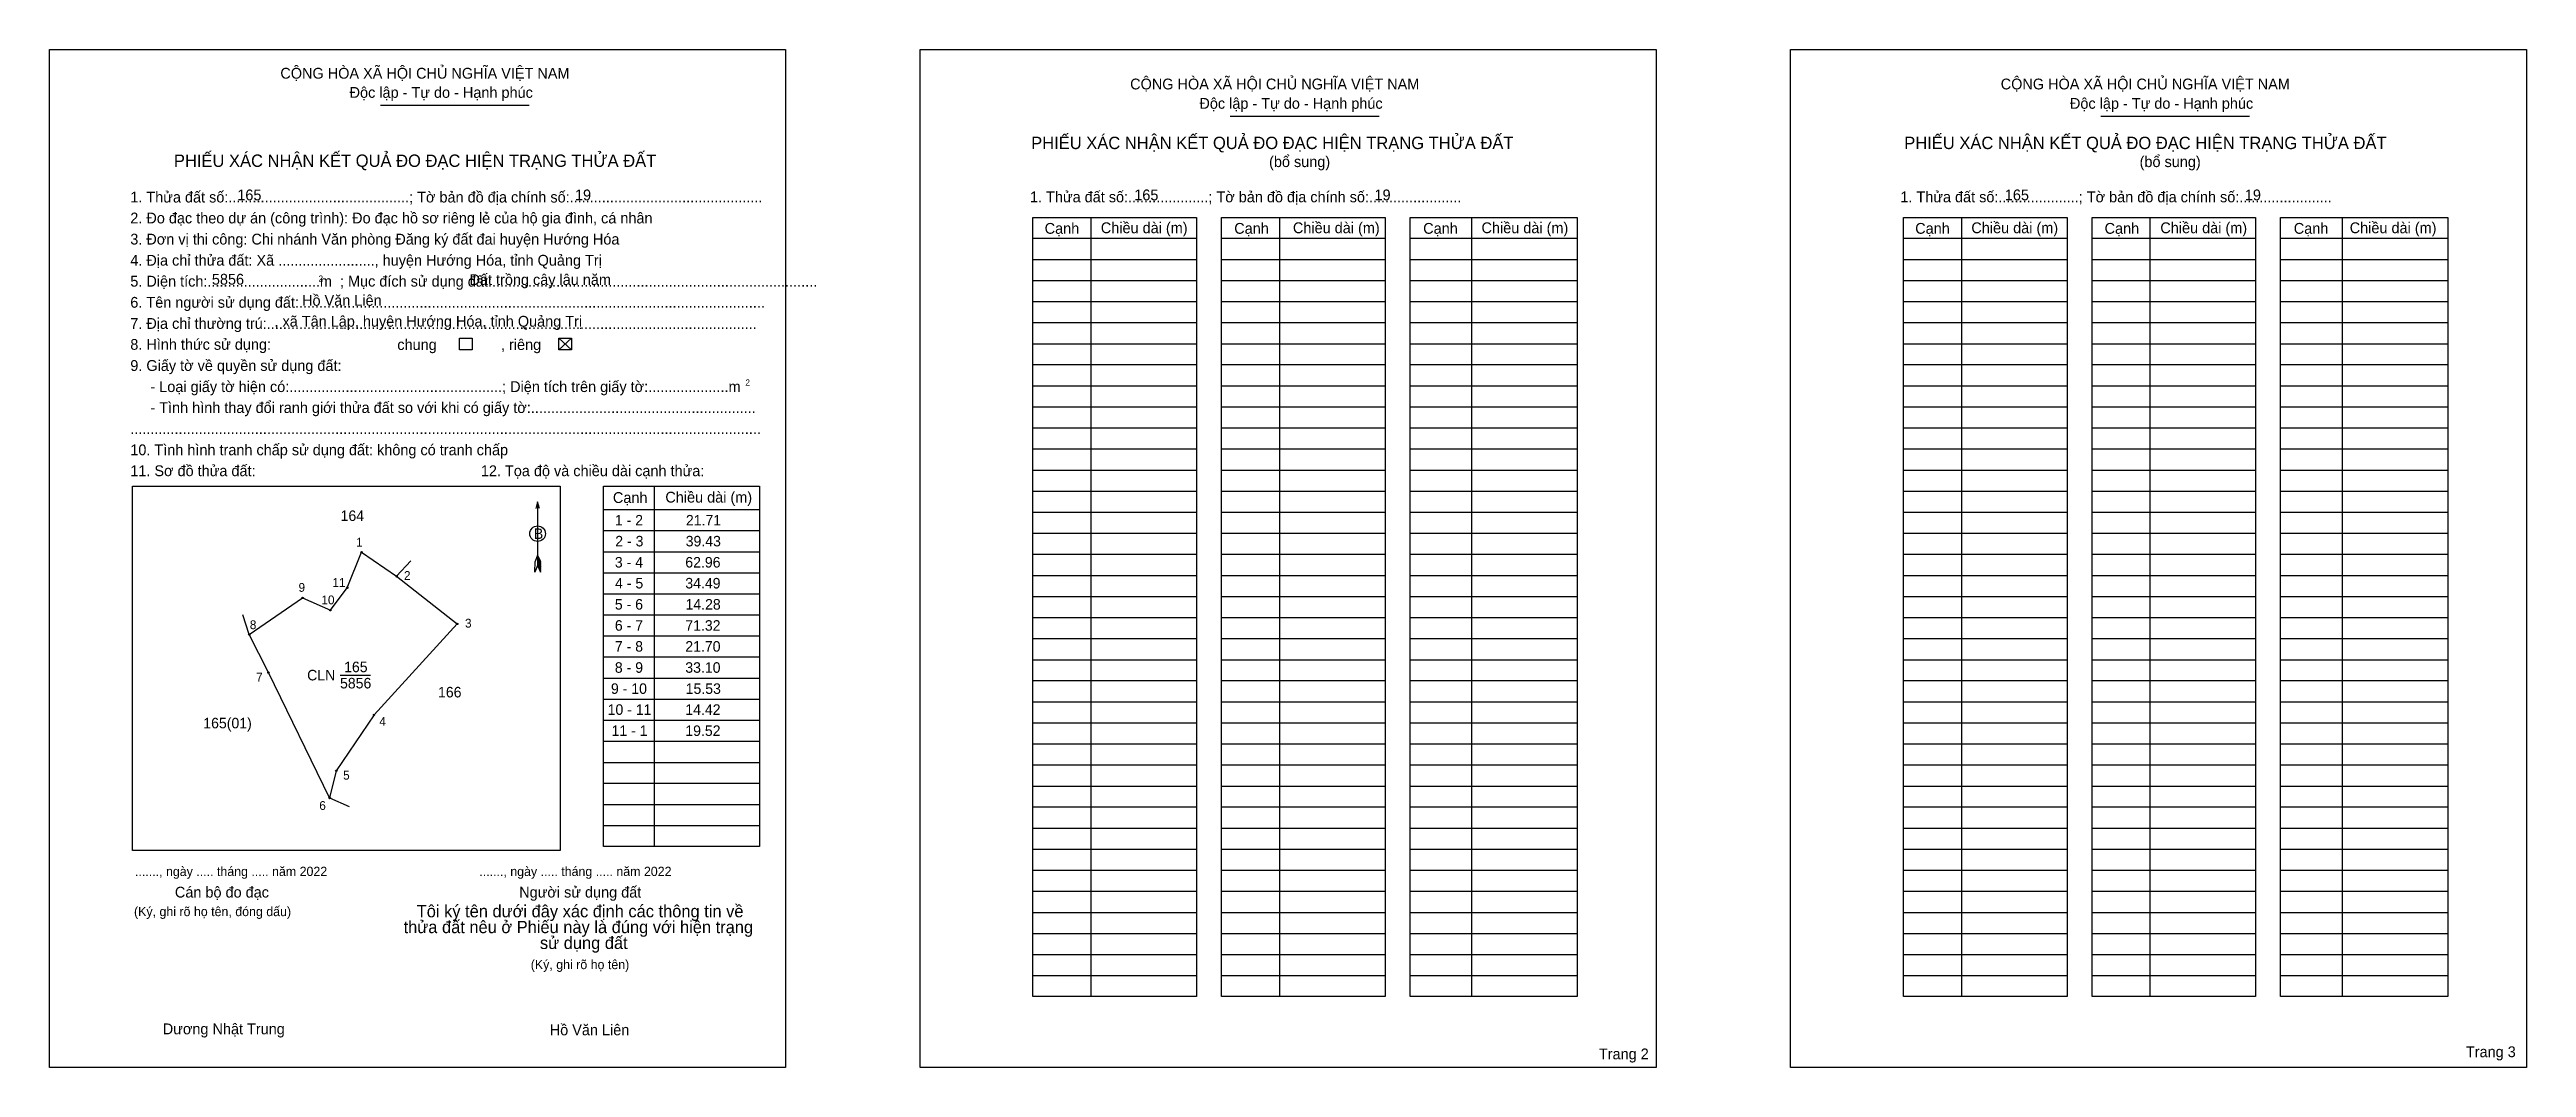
# Model space of a CAD drawing. Extents: x 544731 to 545997, y 1834729 to 1835250.
import ezdxf

# ---------------------------------------------------------------- set-up
doc = ezdxf.new("R2010")
doc.units = 0
for name, color, linetype in [('Level 1', 7, 'Continuous'), ('Level 10', 7, 'Continuous'), ('Level 11', 7, 'Continuous'), ('Level 13', 7, 'Continuous'), ('Level 2', 7, 'Continuous'), ('Level 25', 7, 'Continuous'), ('Level 27', 7, 'Continuous'), ('Level 36', 7, 'Continuous'), ('Level 48', 7, 'Continuous'), ('Level 50', 7, 'Continuous'), ('Level 52', 7, 'Continuous'), ('Level 55', 7, 'Continuous'), ('Level 6', 7, 'Continuous'), ('Level 9', 7, 'Continuous')]:
    doc.layers.add(name, color=color, linetype=linetype)

msp = doc.modelspace()

# ---------------------------------------------------------------- linework, layer by layer
at = {"layer": 'Level 1'}
for p, q in [((544730.7, 1835249.8), (544730.7, 1835249.8)), ((545175.7, 1835249.8), (545175.7, 1835249.8)), ((544899.9, 1835221.3), (544975.9, 1835221.3)), ((545334.3, 1835215.7), (545410.4, 1835215.7)), ((545779.2, 1835215.7), (545855.3, 1835215.7)), ((545263, 1835164), (545263, 1834765.7)), ((545359.4, 1835164), (545359.4, 1834765.7)), ((545457.6, 1835164), (545457.6, 1834765.7)), ((545708, 1835164), (545708, 1834765.7)), ((545804.4, 1835164), (545804.4, 1834765.7)), ((545902.6, 1835164), (545902.6, 1834765.7)), ((545233.4, 1835153.3), (545317, 1835153.3)), ((545329.8, 1835153.3), (545413.4, 1835153.3)), ((545426.2, 1835153.3), (545511.6, 1835153.3)), ((545678.4, 1835153.3), (545762, 1835153.3)), ((545774.8, 1835153.3), (545858.4, 1835153.3)), ((545871.2, 1835153.3), (545956.6, 1835153.3)), ((545233.4, 1835142.5), (545317, 1835142.5)), ((545329.8, 1835142.5), (545413.4, 1835142.5)), ((545426.2, 1835142.5), (545511.6, 1835142.5)), ((545678.4, 1835142.5), (545762, 1835142.5)), ((545774.8, 1835142.5), (545858.4, 1835142.5)), ((545871.2, 1835142.5), (545956.6, 1835142.5)), ((545233.4, 1835131.7), (545317, 1835131.7)), ((545329.8, 1835131.7), (545413.4, 1835131.7)), ((545426.2, 1835131.7), (545511.6, 1835131.7)), ((545678.4, 1835131.7), (545762, 1835131.7)), ((545774.8, 1835131.7), (545858.4, 1835131.7)), ((545871.2, 1835131.7), (545956.6, 1835131.7)), ((545233.4, 1835121), (545317, 1835121)), ((545329.8, 1835121), (545413.4, 1835121)), ((545426.2, 1835121), (545511.6, 1835121)), ((545678.4, 1835121), (545762, 1835121)), ((545774.8, 1835121), (545858.4, 1835121)), ((545871.2, 1835121), (545956.6, 1835121)), ((544991, 1835102.2), (544997.5, 1835096.2)), ((544991, 1835096.2), (544997.5, 1835102.2)), ((545233.4, 1835110.2), (545317, 1835110.2)), ((545233.4, 1835099.4), (545317, 1835099.4)), ((545329.8, 1835110.2), (545413.4, 1835110.2)), ((545329.8, 1835099.4), (545413.4, 1835099.4)), ((545426.2, 1835110.2), (545511.6, 1835110.2)), ((545426.2, 1835099.4), (545511.6, 1835099.4)), ((545678.4, 1835110.2), (545762, 1835110.2)), ((545678.4, 1835099.4), (545762, 1835099.4)), ((545774.8, 1835110.2), (545858.4, 1835110.2)), ((545774.8, 1835099.4), (545858.4, 1835099.4)), ((545871.2, 1835110.2), (545956.6, 1835110.2)), ((545871.2, 1835099.4), (545956.6, 1835099.4)), ((545233.4, 1835088.7), (545317, 1835088.7)), ((545329.8, 1835088.7), (545413.4, 1835088.7)), ((545426.2, 1835088.7), (545511.6, 1835088.7)), ((545678.4, 1835088.7), (545762, 1835088.7)), ((545774.8, 1835088.7), (545858.4, 1835088.7)), ((545871.2, 1835088.7), (545956.6, 1835088.7)), ((545233.4, 1835077.9), (545317, 1835077.9)), ((545329.8, 1835077.9), (545413.4, 1835077.9)), ((545426.2, 1835077.9), (545511.6, 1835077.9)), ((545678.4, 1835077.9), (545762, 1835077.9)), ((545774.8, 1835077.9), (545858.4, 1835077.9)), ((545871.2, 1835077.9), (545956.6, 1835077.9)), ((545233.4, 1835067.1), (545317, 1835067.1)), ((545329.8, 1835067.1), (545413.4, 1835067.1)), ((545426.2, 1835067.1), (545511.6, 1835067.1)), ((545678.4, 1835067.1), (545762, 1835067.1)), ((545774.8, 1835067.1), (545858.4, 1835067.1)), ((545871.2, 1835067.1), (545956.6, 1835067.1)), ((545233.4, 1835056.4), (545317, 1835056.4)), ((545329.8, 1835056.4), (545413.4, 1835056.4)), ((545426.2, 1835056.4), (545511.6, 1835056.4)), ((545678.4, 1835056.4), (545762, 1835056.4)), ((545774.8, 1835056.4), (545858.4, 1835056.4)), ((545871.2, 1835056.4), (545956.6, 1835056.4)), ((545233.4, 1835045.6), (545317, 1835045.6)), ((545329.8, 1835045.6), (545413.4, 1835045.6)), ((545426.2, 1835045.6), (545511.6, 1835045.6)), ((545678.4, 1835045.6), (545762, 1835045.6)), ((545774.8, 1835045.6), (545858.4, 1835045.6)), ((545871.2, 1835045.6), (545956.6, 1835045.6)), ((544773.1, 1835026.6), (544773.1, 1835026.6)), ((545039.7, 1835026.6), (545039.7, 1834842.4)), ((545233.4, 1835034.8), (545317, 1835034.8)), ((545233.4, 1835024.1), (545317, 1835024.1)), ((545329.8, 1835034.8), (545413.4, 1835034.8)), ((545329.8, 1835024.1), (545413.4, 1835024.1)), ((545426.2, 1835034.8), (545511.6, 1835034.8)), ((545426.2, 1835024.1), (545511.6, 1835024.1)), ((545678.4, 1835034.8), (545762, 1835034.8)), ((545678.4, 1835024.1), (545762, 1835024.1)), ((545774.8, 1835034.8), (545858.4, 1835034.8)), ((545774.8, 1835024.1), (545858.4, 1835024.1)), ((545871.2, 1835034.8), (545956.6, 1835034.8)), ((545871.2, 1835024.1), (545956.6, 1835024.1)), ((544980.2, 1835018.5), (544980.2, 1834986)), ((545013.9, 1835014.6), (545093.7, 1835014.6)), ((545233.4, 1835013.3), (545317, 1835013.3)), ((545329.8, 1835013.3), (545413.4, 1835013.3)), ((545426.2, 1835013.3), (545511.6, 1835013.3)), ((545678.4, 1835013.3), (545762, 1835013.3)), ((545774.8, 1835013.3), (545858.4, 1835013.3)), ((545871.2, 1835013.3), (545956.6, 1835013.3)), ((545013.9, 1835003.9), (545093.7, 1835003.9)), ((545233.4, 1835002.5), (545317, 1835002.5)), ((545329.8, 1835002.5), (545413.4, 1835002.5)), ((545426.2, 1835002.5), (545511.6, 1835002.5)), ((545678.4, 1835002.5), (545762, 1835002.5)), ((545774.8, 1835002.5), (545858.4, 1835002.5)), ((545871.2, 1835002.5), (545956.6, 1835002.5)), ((544978.8, 1834982.7), (544978.9, 1834988)), ((544980.2, 1834986), (544978.8, 1834982.7)), ((544980.2, 1834991.4), (544978.9, 1834988)), ((544980.2, 1834991.4), (544981.6, 1834988)), ((544980.2, 1834990.9), (544981.6, 1834987.6)), ((544980.2, 1834990.4), (544981.6, 1834987.1)), ((544980.2, 1834990), (544981.6, 1834986.6)), ((544980.2, 1834989.5), (544981.6, 1834986.1)), ((544980.2, 1834989), (544981.6, 1834985.6)), ((544980.2, 1834988.5), (544981.6, 1834985.2)), ((544980.2, 1834988.1), (544981.7, 1834984.7)), ((544980.2, 1834987.6), (544981.7, 1834984.2)), ((544980.2, 1834987.1), (544981.7, 1834983.7)), ((544980.2, 1834986.7), (544981.7, 1834983.2)), ((544980.2, 1834986), (544981.7, 1834982.7)), ((544981.7, 1834982.7), (544981.6, 1834988)), ((545013.9, 1834993.1), (545093.7, 1834993.1)), ((545233.4, 1834991.8), (545317, 1834991.8)), ((545329.8, 1834991.8), (545413.4, 1834991.8)), ((545426.2, 1834991.8), (545511.6, 1834991.8)), ((545678.4, 1834991.8), (545762, 1834991.8)), ((545774.8, 1834991.8), (545858.4, 1834991.8)), ((545871.2, 1834991.8), (545956.6, 1834991.8)), ((545013.9, 1834982.3), (545093.7, 1834982.3)), ((545013.9, 1834971.6), (545093.7, 1834971.6)), ((545233.4, 1834981), (545317, 1834981)), ((545329.8, 1834981), (545413.4, 1834981)), ((545426.2, 1834981), (545511.6, 1834981)), ((545678.4, 1834981), (545762, 1834981)), ((545774.8, 1834981), (545858.4, 1834981)), ((545871.2, 1834981), (545956.6, 1834981)), ((545013.9, 1834960.8), (545093.7, 1834960.8)), ((545233.4, 1834970.2), (545317, 1834970.2)), ((545233.4, 1834959.5), (545317, 1834959.5)), ((545329.8, 1834970.2), (545413.4, 1834970.2)), ((545329.8, 1834959.5), (545413.4, 1834959.5)), ((545426.2, 1834970.2), (545511.6, 1834970.2)), ((545426.2, 1834959.5), (545511.6, 1834959.5)), ((545678.4, 1834970.2), (545762, 1834970.2)), ((545678.4, 1834959.5), (545762, 1834959.5)), ((545774.8, 1834970.2), (545858.4, 1834970.2)), ((545774.8, 1834959.5), (545858.4, 1834959.5)), ((545871.2, 1834970.2), (545956.6, 1834970.2)), ((545871.2, 1834959.5), (545956.6, 1834959.5)), ((545013.9, 1834950), (545093.7, 1834950)), ((545233.4, 1834948.7), (545317, 1834948.7)), ((545329.8, 1834948.7), (545413.4, 1834948.7)), ((545426.2, 1834948.7), (545511.6, 1834948.7)), ((545678.4, 1834948.7), (545762, 1834948.7)), ((545774.8, 1834948.7), (545858.4, 1834948.7)), ((545871.2, 1834948.7), (545956.6, 1834948.7)), ((545013.9, 1834939.3), (545093.7, 1834939.3)), ((545233.4, 1834937.9), (545317, 1834937.9)), ((545329.8, 1834937.9), (545413.4, 1834937.9)), ((545426.2, 1834937.9), (545511.6, 1834937.9)), ((545678.4, 1834937.9), (545762, 1834937.9)), ((545774.8, 1834937.9), (545858.4, 1834937.9)), ((545871.2, 1834937.9), (545956.6, 1834937.9)), ((545013.9, 1834928.5), (545093.7, 1834928.5)), ((545233.4, 1834927.2), (545317, 1834927.2)), ((545329.8, 1834927.2), (545413.4, 1834927.2)), ((545426.2, 1834927.2), (545511.6, 1834927.2)), ((545678.4, 1834927.2), (545762, 1834927.2)), ((545774.8, 1834927.2), (545858.4, 1834927.2)), ((545871.2, 1834927.2), (545956.6, 1834927.2)), ((545013.9, 1834917.7), (545093.7, 1834917.7)), ((545233.4, 1834916.4), (545317, 1834916.4)), ((545329.8, 1834916.4), (545413.4, 1834916.4)), ((545426.2, 1834916.4), (545511.6, 1834916.4)), ((545678.4, 1834916.4), (545762, 1834916.4)), ((545774.8, 1834916.4), (545858.4, 1834916.4)), ((545871.2, 1834916.4), (545956.6, 1834916.4)), ((545013.9, 1834907), (545093.7, 1834907)), ((545013.9, 1834896.2), (545093.7, 1834896.2)), ((545233.4, 1834905.6), (545317, 1834905.6)), ((545329.8, 1834905.6), (545413.4, 1834905.6)), ((545426.2, 1834905.6), (545511.6, 1834905.6)), ((545678.4, 1834905.6), (545762, 1834905.6)), ((545774.8, 1834905.6), (545858.4, 1834905.6)), ((545871.2, 1834905.6), (545956.6, 1834905.6)), ((545013.9, 1834885.4), (545093.7, 1834885.4)), ((545233.4, 1834894.9), (545317, 1834894.9)), ((545233.4, 1834884.1), (545317, 1834884.1)), ((545329.8, 1834894.9), (545413.4, 1834894.9)), ((545329.8, 1834884.1), (545413.4, 1834884.1)), ((545426.2, 1834894.9), (545511.6, 1834894.9)), ((545426.2, 1834884.1), (545511.6, 1834884.1)), ((545678.4, 1834894.9), (545762, 1834894.9)), ((545678.4, 1834884.1), (545762, 1834884.1)), ((545774.8, 1834894.9), (545858.4, 1834894.9)), ((545774.8, 1834884.1), (545858.4, 1834884.1)), ((545871.2, 1834894.9), (545956.6, 1834894.9)), ((545871.2, 1834884.1), (545956.6, 1834884.1)), ((545013.9, 1834874.7), (545093.7, 1834874.7)), ((545233.4, 1834873.3), (545317, 1834873.3)), ((545329.8, 1834873.3), (545413.4, 1834873.3)), ((545426.2, 1834873.3), (545511.6, 1834873.3)), ((545678.4, 1834873.3), (545762, 1834873.3)), ((545774.8, 1834873.3), (545858.4, 1834873.3)), ((545871.2, 1834873.3), (545956.6, 1834873.3)), ((545013.9, 1834863.9), (545093.7, 1834863.9)), ((545233.4, 1834862.6), (545317, 1834862.6)), ((545329.8, 1834862.6), (545413.4, 1834862.6)), ((545426.2, 1834862.6), (545511.6, 1834862.6)), ((545678.4, 1834862.6), (545762, 1834862.6)), ((545774.8, 1834862.6), (545858.4, 1834862.6)), ((545871.2, 1834862.6), (545956.6, 1834862.6)), ((545013.9, 1834853.1), (545093.7, 1834853.1)), ((545233.4, 1834851.8), (545317, 1834851.8)), ((545329.8, 1834851.8), (545413.4, 1834851.8)), ((545426.2, 1834851.8), (545511.6, 1834851.8)), ((545678.4, 1834851.8), (545762, 1834851.8)), ((545774.8, 1834851.8), (545858.4, 1834851.8)), ((545871.2, 1834851.8), (545956.6, 1834851.8)), ((544991.8, 1834840.3), (544991.8, 1834840.3)), ((545233.4, 1834841), (545317, 1834841)), ((545329.8, 1834841), (545413.4, 1834841)), ((545426.2, 1834841), (545511.6, 1834841)), ((545678.4, 1834841), (545762, 1834841)), ((545774.8, 1834841), (545858.4, 1834841)), ((545871.2, 1834841), (545956.6, 1834841)), ((545233.4, 1834830.3), (545317, 1834830.3)), ((545329.8, 1834830.3), (545413.4, 1834830.3)), ((545426.2, 1834830.3), (545511.6, 1834830.3)), ((545678.4, 1834830.3), (545762, 1834830.3)), ((545774.8, 1834830.3), (545858.4, 1834830.3)), ((545871.2, 1834830.3), (545956.6, 1834830.3)), ((545233.4, 1834819.5), (545317, 1834819.5)), ((545233.4, 1834808.7), (545317, 1834808.7)), ((545329.8, 1834819.5), (545413.4, 1834819.5)), ((545329.8, 1834808.7), (545413.4, 1834808.7)), ((545426.2, 1834819.5), (545511.6, 1834819.5)), ((545426.2, 1834808.7), (545511.6, 1834808.7)), ((545678.4, 1834819.5), (545762, 1834819.5)), ((545678.4, 1834808.7), (545762, 1834808.7)), ((545774.8, 1834819.5), (545858.4, 1834819.5)), ((545774.8, 1834808.7), (545858.4, 1834808.7)), ((545871.2, 1834819.5), (545956.6, 1834819.5)), ((545871.2, 1834808.7), (545956.6, 1834808.7)), ((545233.4, 1834798), (545317, 1834798)), ((545329.8, 1834798), (545413.4, 1834798)), ((545426.2, 1834798), (545511.6, 1834798)), ((545678.4, 1834798), (545762, 1834798)), ((545774.8, 1834798), (545858.4, 1834798)), ((545871.2, 1834798), (545956.6, 1834798)), ((545233.4, 1834787.2), (545317, 1834787.2)), ((545329.8, 1834787.2), (545413.4, 1834787.2)), ((545426.2, 1834787.2), (545511.6, 1834787.2)), ((545678.4, 1834787.2), (545762, 1834787.2)), ((545774.8, 1834787.2), (545858.4, 1834787.2)), ((545871.2, 1834787.2), (545956.6, 1834787.2)), ((545233.4, 1834776.5), (545317, 1834776.5)), ((545329.8, 1834776.5), (545413.4, 1834776.5)), ((545426.2, 1834776.5), (545511.6, 1834776.5)), ((545678.4, 1834776.5), (545762, 1834776.5)), ((545774.8, 1834776.5), (545858.4, 1834776.5)), ((545871.2, 1834776.5), (545956.6, 1834776.5)), ((545106.9, 1834729.4), (545106.9, 1834729.4)), ((545551.9, 1834729.4), (545551.9, 1834729.4))]:
    msp.add_line(p, q, dxfattribs=at)
for points in [[(545233.4, 1835164), (545317, 1835164), (545317, 1834765.7), (545233.4, 1834765.7)], [(545329.8, 1835164), (545413.4, 1835164), (545413.4, 1834765.7), (545329.8, 1834765.7)], [(545426.2, 1835164), (545511.6, 1835164), (545511.6, 1834765.7), (545426.2, 1834765.7)], [(545678.4, 1835164), (545762, 1835164), (545762, 1834765.7), (545678.4, 1834765.7)], [(545774.8, 1835164), (545858.4, 1835164), (545858.4, 1834765.7), (545774.8, 1834765.7)], [(545871.2, 1835164), (545956.6, 1835164), (545956.6, 1834765.7), (545871.2, 1834765.7)], [(544773.1, 1835026.6), (544991.8, 1835026.6), (544991.8, 1834840.3), (544773.1, 1834840.3)], [(545013.9, 1835026.6), (545093.7, 1835026.6), (545093.7, 1834842.4), (545013.9, 1834842.4)]]:
    msp.add_lwpolyline(points, close=True, dxfattribs=at)
msp.add_lwpolyline([(544981.2, 1835015.1), (544980.2, 1835018.5), (544979.3, 1835015.1)], dxfattribs=at)
msp.add_circle((544980.2, 1835002.3), 3.97, dxfattribs=at)
at = {"layer": 'Level 10'}
msp.add_lwpolyline([(544890.2, 1834992.8), (544908.1, 1834980.5), (544939.1, 1834956.2), (544896.6, 1834909.7), (544877.3, 1834881.1), (544873.9, 1834867.2), (544842.6, 1834931.3), (544832.8, 1834950.7), (544860.1, 1834969.5), (544874.3, 1834963.2), (544882.9, 1834974.7)], close=True, dxfattribs=at)
at = {"layer": 'Level 11'}
for centre in [(544890.2, 1834992.8), (544890.2, 1834992.8), (544882.9, 1834974.7), (544908.1, 1834980.5), (544860.1, 1834969.5), (544874.3, 1834963.2), (544832.8, 1834950.7), (544939.1, 1834956.2), (544842.6, 1834931.3), (544896.6, 1834909.7), (544877.3, 1834881.1), (544873.9, 1834867.2)]:
    msp.add_circle(centre, 0.359, dxfattribs=at)
at = {"layer": 'Level 2'}
for points in [[(544730.7, 1835249.8), (545106.9, 1835249.8), (545106.9, 1834729.4), (544730.7, 1834729.4)], [(545175.7, 1835249.8), (545551.9, 1835249.8), (545551.9, 1834729.4), (545175.7, 1834729.4)], [(545620.6, 1835249.8), (545996.9, 1835249.8), (545996.9, 1834729.4), (545620.6, 1834729.4)]]:
    msp.add_lwpolyline(points, close=True, dxfattribs=at)
at = {"layer": 'Level 25'}
msp.add_line((544939.1, 1834956.2), (544896.6, 1834909.7), dxfattribs=at)
at = {"layer": 'Level 27'}
for p, q in [((544908.1, 1834980.5), (544915.4, 1834988.4)), ((544832.8, 1834950.7), (544829.5, 1834960.9)), ((544873.9, 1834867.2), (544883.8, 1834862.9))]:
    msp.add_line(p, q, dxfattribs=at)
at = {"layer": 'Level 50'}
for points in [[(544940.2, 1835102.2), (544946.7, 1835102.2), (544946.7, 1835096.2), (544940.2, 1835096.2)], [(544991, 1835102.2), (544997.5, 1835102.2), (544997.5, 1835096.2), (544991, 1835096.2)]]:
    msp.add_lwpolyline(points, close=True, dxfattribs=at)
at = {"layer": 'Level 9'}
msp.add_line((544879.2, 1834930), (544894.8, 1834930), dxfattribs=at)

# ---------------------------------------------------------------- texts
at = {"layer": 'Level 1'}
for s, height, p in [('CỘNG HÒA XÃ HỘI CHỦ NGHĨA VIỆT NAM', 5.526, (544848.7, 1835234.9)), ('Độc lập - Tự do - Hạnh phúc', 5.526, (544884.1, 1835225.1)), ('CỘNG HÒA XÃ HỘI CHỦ NGHĨA VIỆT NAM', 5.526, (545283.1, 1835229.4)), ('Độc lập - Tự do - Hạnh phúc', 5.526, (545318.5, 1835219.5)), ('CỘNG HÒA XÃ HỘI CHỦ NGHĨA VIỆT NAM', 5.526, (545728.1, 1835229.4)), ('Độc lập - Tự do - Hạnh phúc', 5.526, (545763.5, 1835219.5)), ('PHIẾU XÁC NHẬN KẾT QUẢ ĐO ĐẠC HIỆN TRẠNG THỬA ĐẤT', 6.316, (545232.5, 1835198.9)), ('PHIẾU XÁC NHẬN KẾT QUẢ ĐO ĐẠC HIỆN TRẠNG THỬA ĐẤT', 6.316, (545678.8, 1835198.9)), ('PHIẾU XÁC NHẬN KẾT QUẢ ĐO ĐẠC HIỆN TRẠNG THỬA ĐẤT', 6.316, (544794.3, 1835189.8)), ('(bổ sung)', 5.53, (545354.1, 1835189.7)), ('(bổ sung)', 5.53, (545799.1, 1835189.7)), ('1. Thửa đất số:.............................................; Tờ bản đồ địa chính số:................................................', 5.5261, (544772, 1835171.6)), ('1. Thửa đất số:....................; Tờ bản đồ địa chính số:.......................', 5.526, (545231.9, 1835171.7)), ('1. Thửa đất số:....................; Tờ bản đồ địa chính số:.......................', 5.526, (545676.8, 1835171.7)), ('2. Đo đạc theo dự án (công trình): Đo đạc hồ sơ riêng lẻ của hộ gia đình, cá nhân', 5.526, (544772, 1835160.9)), ('Chiều dài (m)', 5.526, (545268.1, 1835155.9)), ('Chiều dài (m)', 5.526, (545366.3, 1835155.9)), ('Chiều dài (m)', 5.526, (545462.7, 1835155.9)), ('Chiều dài (m)', 5.526, (545713.1, 1835155.9)), ('Chiều dài (m)', 5.526, (545809.7, 1835155.9)), ('Chiều dài (m)', 5.526, (545906.5, 1835155.9)), ('3. Đơn vị thi công: Chi nhánh Văn phòng Đăng ký đất đai huyện Hướng Hóa', 5.526, (544772, 1835150.1)), ('Cạnh', 5.53, (545239.4, 1835155.6)), ('Cạnh', 5.53, (545336.3, 1835155.6)), ('Cạnh', 5.53, (545432.9, 1835155.6)), ('Cạnh', 5.53, (545684.4, 1835155.6)), ('Cạnh', 5.53, (545781.2, 1835155.6)), ('Cạnh', 5.53, (545877.9, 1835155.6)), ('4. Địa chỉ thửa đất: Xã ........................, huyện Hướng Hóa, tỉnh Quảng Trị', 5.526, (544772, 1835139.3)), ('5. Diện tích:............................m  ; Mục đích sử dụng đất:.................................................................................', 5.5261, (544772, 1835128.6)), ('6. Tên người sử dụng đất:....................................................................................................................', 5.5261, (544772, 1835117.8)), ('2', 3.16, (544868.2, 1835131.1)), ('7. Địa chỉ thường trú:..........................................................................................................................', 5.5261, (544772, 1835107)), ('chung                , riêng', 5.526, (544908.5, 1835096.2)), ('9. Giấy tờ về quyền sử dụng đất:', 5.526, (544772, 1835085.5)), ('     - Loại giấy tờ hiện có:.....................................................; Diện tích trên giấy tờ:....................m', 5.5261, (544772, 1835074.7)), ('2', 3.16, (545086.4, 1835078)), ('     - Tình hình thay đổi ranh giới thửa đất so với khi có giấy tờ:........................................................', 5.5261, (544772, 1835064)), ('10. Tình hình tranh chấp sử dụng đất: không có tranh chấp', 5.526, (544772, 1835042.4)), ('.............................................................................................................................................................', 5.5261, (544772, 1835053.2)), ('11. Sơ đồ thửa đất:', 5.526, (544772, 1835031.7)), ('12. Tọa độ và chiều dài cạnh thửa:', 5.526, (544951.2, 1835031.7)), ('Cạnh', 5.53, (545018.7, 1835018)), ('Chiều dài (m)', 5.526, (545045.5, 1835018.2)), ('B', 5.38, (544978.3, 1834999.6)), ('......., ngày ..... tháng ..... năm 2022', 4.737, (544774.4, 1834827.3)), ('......., ngày ..... tháng ..... năm 2022', 4.737, (544950.4, 1834827.3)), ('Cán bộ đo đạc', 5.526, (544794.8, 1834816.3)), ('Người sử dụng đất', 5.526, (544970.8, 1834816.3)), ('(Ký, ghi rõ họ tên, đóng dấu)', 4.737, (544773.9, 1834806.8)), ('Tôi ký tên dưới đây xác định các thông tin về', 6.28, (544918.4, 1834806.2)), ('thửa đất nêu ở Phiếu này là đúng với hiện trạng', 6.28, (544911.7, 1834798.1)), ('sử dụng đất', 6.28, (544981.4, 1834790)), ('(Ký, ghi rõ họ tên)', 4.737, (544976.7, 1834779.7)), ('Dương Nhật Trung', 5.526, (544788.6, 1834746.4)), ('Trang 2', 5.53, (545522.7, 1834733.6)), ('Trang 3', 5.53, (545965.9, 1834734.7))]:
    msp.add_text(s, height=height, dxfattribs=at).set_placement(p)
at = {"layer": 'Level 13'}
for s, p in [('165', (544881.3, 1834931.5)), ('CLN', (544862.4, 1834927.3)), ('5856', (544879.2, 1834923.2))]:
    msp.add_text(s, height=5.38, dxfattribs=at).set_placement(p)
at = {"layer": 'Level 36'}
for s, p in [('164', (544879.5, 1835008.8)), ('166', (544929.3, 1834918.6)), ('165(01)', (544809.3, 1834902.8))]:
    msp.add_text(s, height=5.38, dxfattribs=at).set_placement(p)
at = {"layer": 'Level 48'}
msp.add_text('8. Hình thức sử dụng:', height=5.526, dxfattribs=at).set_placement((544772, 1835096.3))
at = {"layer": 'Level 52'}
for s, p in [('1 - 2', (545019.7, 1835006.5)), ('21.71', (545056, 1835006.5)), ('2 - 3', (545019.9, 1834995.8)), ('39.43', (545055.9, 1834995.8)), ('3 - 4', (545019.7, 1834985)), ('62.96', (545055.7, 1834985)), ('4 - 5', (545019.8, 1834974.3)), ('34.49', (545055.7, 1834974.3)), ('5 - 6', (545019.7, 1834963.5)), ('14.28', (545055.8, 1834963.5)), ('6 - 7', (545019.7, 1834952.7)), ('7 - 8', (545019.7, 1834942)), ('21.70', (545055.7, 1834942)), ('71.32', (545055.7, 1834952.7)), ('8 - 9', (545019.7, 1834931.2)), ('33.10', (545055.7, 1834931.2)), ('9 - 10', (545017.7, 1834920.4)), ('15.53', (545055.9, 1834920.4)), ('10 - 11', (545016, 1834909.7)), ('14.42', (545055.7, 1834909.7)), ('11 - 1', (545018, 1834898.9)), ('19.52', (545055.7, 1834898.9))]:
    msp.add_text(s, height=5.38, dxfattribs=at).set_placement(p)
at = {"layer": 'Level 55'}
for s, p in [('1', (544890.2, 1834992.8)), ('11', (544882.8, 1834974.7)), ('2', (544908, 1834980.5)), ('9', (544860, 1834969.5)), ('10', (544874.1, 1834963.2)), ('8', (544832.8, 1834950.7)), ('3', (544939, 1834956.2)), ('7', (544842.6, 1834931.3)), ('4', (544896.6, 1834909.7)), ('5', (544877.3, 1834881.1)), ('6', (544873.8, 1834867.2))]:
    msp.add_text(s, height=0.179, dxfattribs=at).set_placement(p)
at = {"layer": 'Level 6'}
for s, height, p in [('165', 5.53, (544826.7, 1835172.7)), ('19', 5.53, (544999.3, 1835172.7)), ('165', 5.53, (545285.2, 1835172.7)), ('19', 5.53, (545408, 1835172.7)), ('165', 5.53, (545730.2, 1835172.7)), ('19', 5.53, (545852.9, 1835172.7)), ('5856', 5.53, (544813.7, 1835129.6)), ('Hồ Văn Liên', 5.526, (544859.8, 1835118.8)), ('Đất trồng cây lâu năm', 5.526, (544945.4, 1835129.4)), (', xã Tân Lập, huyện Hướng Hóa, tỉnh Quảng Trị', 5.526, (544845.7, 1835108.1)), ('Hồ Văn Liên', 5.526, (544986.4, 1834745.9))]:
    msp.add_text(s, height=height, dxfattribs=at).set_placement(p)
at = {"layer": 'Level 9'}
for s, p in [('1', (544887.4, 1834995.7)), ('9', (544858, 1834972.6)), ('11', (544875.3, 1834975.1)), ('2', (544911.9, 1834978.7)), ('10', (544869.7, 1834966.2)), ('3', (544943.1, 1834954.3)), ('8', (544833.1, 1834953.5)), ('7', (544836.3, 1834926.7)), ('4', (544899.3, 1834904.1)), ('5', (544880.8, 1834876.6)), ('6', (544868.6, 1834861.1))]:
    msp.add_text(s, height=4.49, dxfattribs=at).set_placement(p)

doc.saveas('drawing.dxf')
